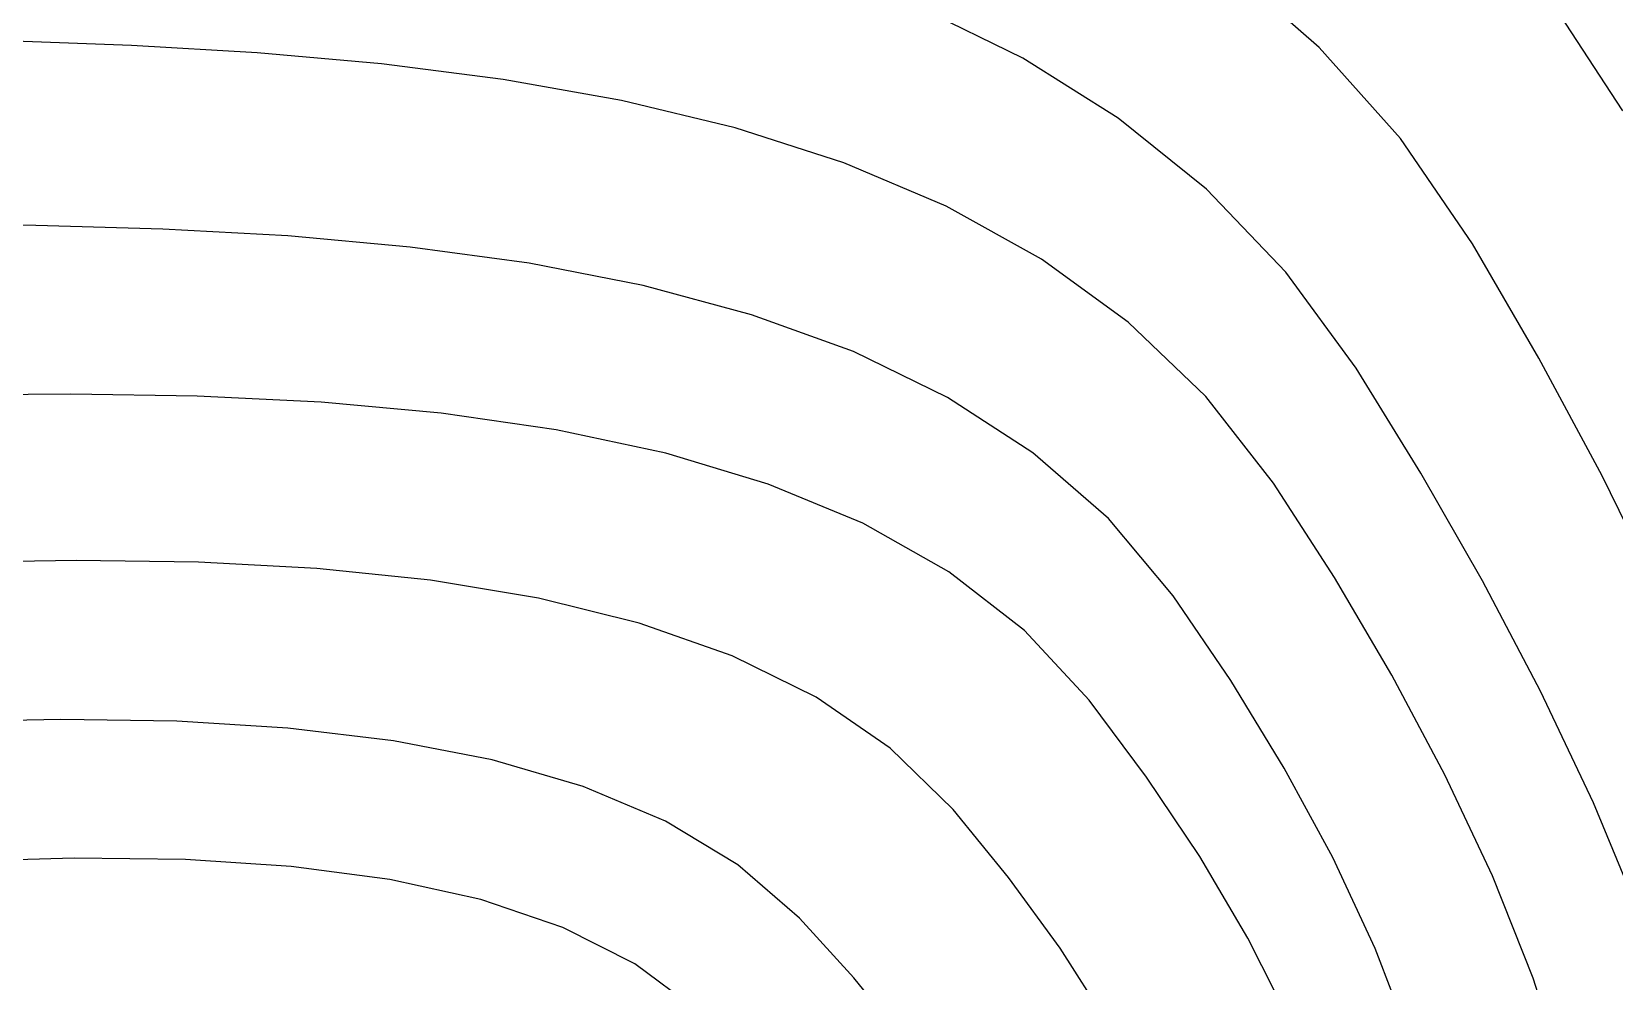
# Model space of a CAD drawing. Extents: x -607 to 1285, y -867 to 355.
# Drawn here: x 1023.7 to 1194.2, y -290.3 to -188 of the extents above; entities that cross this region are included whole.
import ezdxf

# ---------------------------------------------------------------- set-up
doc = ezdxf.new("R2010")
doc.units = 0
for name, color, linetype in [('0_10038', 7, 'CONTINUOUS'), ('0_9209', 7, 'CONTINUOUS'), ('0_9210', 7, 'CONTINUOUS'), ('0_9211', 7, 'CONTINUOUS'), ('0_9212', 7, 'CONTINUOUS'), ('0_9213', 7, 'CONTINUOUS'), ('0_9214', 7, 'CONTINUOUS'), ('0_9215', 7, 'CONTINUOUS'), ('0_9216', 7, 'CONTINUOUS'), ('0_9309', 7, 'CONTINUOUS'), ('0_9310', 7, 'CONTINUOUS'), ('0_9311', 7, 'CONTINUOUS'), ('0_9312', 7, 'CONTINUOUS'), ('0_9313', 7, 'CONTINUOUS'), ('0_9314', 7, 'CONTINUOUS'), ('0_9315', 7, 'CONTINUOUS'), ('0_9316', 7, 'CONTINUOUS'), ('0_9317', 7, 'CONTINUOUS'), ('0_9318', 7, 'CONTINUOUS'), ('0_9319', 7, 'CONTINUOUS'), ('0_9320', 7, 'CONTINUOUS'), ('0_9412', 7, 'CONTINUOUS'), ('0_9413', 7, 'CONTINUOUS'), ('0_9414', 7, 'CONTINUOUS'), ('0_9415', 7, 'CONTINUOUS'), ('0_9416', 7, 'CONTINUOUS'), ('0_9417', 7, 'CONTINUOUS'), ('0_9418', 7, 'CONTINUOUS'), ('0_9419', 7, 'CONTINUOUS'), ('0_9420', 7, 'CONTINUOUS'), ('0_9421', 7, 'CONTINUOUS'), ('0_9422', 7, 'CONTINUOUS'), ('0_9423', 7, 'CONTINUOUS'), ('0_9424', 7, 'CONTINUOUS'), ('0_9425', 7, 'CONTINUOUS'), ('0_9514', 7, 'CONTINUOUS'), ('0_9515', 7, 'CONTINUOUS'), ('0_9516', 7, 'CONTINUOUS'), ('0_9517', 7, 'CONTINUOUS'), ('0_9518', 7, 'CONTINUOUS'), ('0_9519', 7, 'CONTINUOUS'), ('0_9520', 7, 'CONTINUOUS'), ('0_9521', 7, 'CONTINUOUS'), ('0_9522', 7, 'CONTINUOUS'), ('0_9523', 7, 'CONTINUOUS'), ('0_9524', 7, 'CONTINUOUS'), ('0_9525', 7, 'CONTINUOUS'), ('0_9526', 7, 'CONTINUOUS'), ('0_9527', 7, 'CONTINUOUS'), ('0_9528', 7, 'CONTINUOUS'), ('0_9529', 7, 'CONTINUOUS'), ('0_9617', 7, 'CONTINUOUS'), ('0_9618', 7, 'CONTINUOUS'), ('0_9619', 7, 'CONTINUOUS'), ('0_9620', 7, 'CONTINUOUS'), ('0_9621', 7, 'CONTINUOUS'), ('0_9622', 7, 'CONTINUOUS'), ('0_9623', 7, 'CONTINUOUS'), ('0_9624', 7, 'CONTINUOUS'), ('0_9625', 7, 'CONTINUOUS'), ('0_9626', 7, 'CONTINUOUS'), ('0_9627', 7, 'CONTINUOUS'), ('0_9628', 7, 'CONTINUOUS'), ('0_9629', 7, 'CONTINUOUS'), ('0_9630', 7, 'CONTINUOUS'), ('0_9631', 7, 'CONTINUOUS'), ('0_9632', 7, 'CONTINUOUS'), ('0_9633', 7, 'CONTINUOUS'), ('0_9634', 7, 'CONTINUOUS'), ('0_9719', 7, 'CONTINUOUS'), ('0_9720', 7, 'CONTINUOUS'), ('0_9721', 7, 'CONTINUOUS'), ('0_9722', 7, 'CONTINUOUS'), ('0_9723', 7, 'CONTINUOUS'), ('0_9724', 7, 'CONTINUOUS'), ('0_9725', 7, 'CONTINUOUS'), ('0_9726', 7, 'CONTINUOUS'), ('0_9727', 7, 'CONTINUOUS'), ('0_9728', 7, 'CONTINUOUS'), ('0_9729', 7, 'CONTINUOUS'), ('0_9730', 7, 'CONTINUOUS'), ('0_9731', 7, 'CONTINUOUS'), ('0_9732', 7, 'CONTINUOUS'), ('0_9733', 7, 'CONTINUOUS'), ('0_9734', 7, 'CONTINUOUS'), ('0_9735', 7, 'CONTINUOUS'), ('0_9736', 7, 'CONTINUOUS'), ('0_9737', 7, 'CONTINUOUS'), ('0_9824', 7, 'CONTINUOUS'), ('0_9825', 7, 'CONTINUOUS'), ('0_9826', 7, 'CONTINUOUS'), ('0_9827', 7, 'CONTINUOUS'), ('0_9828', 7, 'CONTINUOUS'), ('0_9829', 7, 'CONTINUOUS'), ('0_9830', 7, 'CONTINUOUS'), ('0_9831', 7, 'CONTINUOUS'), ('0_9832', 7, 'CONTINUOUS'), ('0_9833', 7, 'CONTINUOUS'), ('0_9834', 7, 'CONTINUOUS'), ('0_9930', 7, 'CONTINUOUS'), ('0_9931', 7, 'CONTINUOUS'), ('0_9932', 7, 'CONTINUOUS'), ('0_9933', 7, 'CONTINUOUS'), ('0_9934', 7, 'CONTINUOUS'), ('0_9935', 7, 'CONTINUOUS'), ('0_9936', 7, 'CONTINUOUS')]:
    doc.layers.add(name, color=color, linetype=linetype)

msp = doc.modelspace()

# ---------------------------------------------------------------- linework, layer by layer
at = {"layer": '0_10038'}
msp.add_polyline3d([(1195.133, -196.575, -2560.6882), (1187.1333, -184.2812, -2574.581)], dxfattribs=at)
at = {"layer": '0_9209'}
msp.add_polyline3d([(1095.2754, -293.3494, -2548.7815), (1088.7047, -288.4409, -2561.3464)], dxfattribs=at)
at = {"layer": '0_9210'}
msp.add_polyline3d([(1088.7047, -288.4409, -2561.3464), (1080.9507, -284.5278, -2574.7983)], dxfattribs=at)
at = {"layer": '0_9211'}
msp.add_polyline3d([(1080.9507, -284.5278, -2574.7983), (1072.1244, -281.5293, -2589.0452)], dxfattribs=at)
at = {"layer": '0_9212'}
msp.add_polyline3d([(1072.1244, -281.5293, -2589.0452), (1062.3363, -279.3648, -2603.9946)], dxfattribs=at)
at = {"layer": '0_9213'}
msp.add_polyline3d([(1062.3363, -279.3648, -2603.9946), (1051.6975, -277.9535, -2619.5547)], dxfattribs=at)
at = {"layer": '0_9214'}
msp.add_polyline3d([(1051.6975, -277.9535, -2619.5547), (1040.3186, -277.2151, -2635.6326)], dxfattribs=at)
at = {"layer": '0_9215'}
msp.add_polyline3d([(1040.3186, -277.2151, -2635.6326), (1028.3102, -277.0686, -2652.1365)], dxfattribs=at)
at = {"layer": '0_9216'}
msp.add_polyline3d([(1028.3102, -277.0686, -2652.1365), (1015.7833, -277.4337, -2668.974)], dxfattribs=at)
at = {"layer": '0_9309'}
msp.add_polyline3d([(1117.7379, -296.6425, -2530.6465), (1112.287, -289.9615, -2542.4495)], dxfattribs=at)
at = {"layer": '0_9310'}
msp.add_polyline3d([(1112.287, -289.9615, -2542.4495), (1106.4353, -283.531, -2554.6116)], dxfattribs=at)
at = {"layer": '0_9311'}
msp.add_polyline3d([(1106.4353, -283.531, -2554.6116), (1106.4353, -283.5312, -2554.6116)], dxfattribs=at)
at = {"layer": '0_9312'}
msp.add_polyline3d([(1106.4353, -283.5312, -2554.6116), (1099.8015, -277.7875, -2567.3386)], dxfattribs=at)
at = {"layer": '0_9313'}
msp.add_polyline3d([(1099.8015, -277.7875, -2567.3386), (1092.0033, -273.088, -2580.8923)], dxfattribs=at)
at = {"layer": '0_9314'}
msp.add_polyline3d([(1092.0033, -273.088, -2580.8923), (1083.1497, -269.3492, -2595.185)], dxfattribs=at)
at = {"layer": '0_9315'}
msp.add_polyline3d([(1083.1497, -269.3492, -2595.185), (1073.3499, -266.4867, -2610.1301)], dxfattribs=at)
at = {"layer": '0_9316'}
msp.add_polyline3d([(1073.3499, -266.4867, -2610.1301), (1062.7131, -264.4171, -2625.6401)], dxfattribs=at)
at = {"layer": '0_9317'}
msp.add_polyline3d([(1062.7131, -264.4171, -2625.6401), (1051.3489, -263.0563, -2641.6282)], dxfattribs=at)
at = {"layer": '0_9318'}
msp.add_polyline3d([(1051.3489, -263.0563, -2641.6282), (1039.3661, -262.3201, -2658.0068)], dxfattribs=at)
at = {"layer": '0_9319'}
msp.add_polyline3d([(1039.3661, -262.3201, -2658.0068), (1026.874, -262.1251, -2674.689)], dxfattribs=at)
at = {"layer": '0_9320'}
msp.add_polyline3d([(1026.874, -262.1251, -2674.689), (1013.9821, -262.3872, -2691.5874)], dxfattribs=at)
at = {"layer": '0_9412'}
msp.add_polyline3d([(1139.498, -294.6007, -2517.603), (1134.5092, -286.7712, -2529.0474)], dxfattribs=at)
at = {"layer": '0_9413'}
msp.add_polyline3d([(1134.5092, -286.7712, -2529.0474), (1128.9756, -279.1674, -2541.0479)], dxfattribs=at)
at = {"layer": '0_9414'}
msp.add_polyline3d([(1128.9756, -279.1674, -2541.0479), (1123.0068, -271.8312, -2553.436)], dxfattribs=at)
at = {"layer": '0_9415'}
msp.add_polyline3d([(1123.0068, -271.8312, -2553.436), (1123.0068, -271.8309, -2553.436)], dxfattribs=at)
at = {"layer": '0_9416'}
msp.add_polyline3d([(1123.0068, -271.8309, -2553.436), (1116.2252, -265.229, -2566.3992)], dxfattribs=at)
at = {"layer": '0_9417'}
msp.add_polyline3d([(1116.2252, -265.229, -2566.3992), (1108.2542, -259.7399, -2580.1777)], dxfattribs=at)
at = {"layer": '0_9418'}
msp.add_polyline3d([(1108.2542, -259.7399, -2580.1777), (1099.2053, -255.2745, -2594.686)], dxfattribs=at)
at = {"layer": '0_9419'}
msp.add_polyline3d([(1099.2053, -255.2745, -2594.686), (1089.1902, -251.7445, -2609.8372)], dxfattribs=at)
at = {"layer": '0_9420'}
msp.add_polyline3d([(1089.1902, -251.7445, -2609.8372), (1078.3203, -249.0607, -2625.5444)], dxfattribs=at)
at = {"layer": '0_9421'}
msp.add_polyline3d([(1078.3203, -249.0607, -2625.5444), (1066.7073, -247.1343, -2641.7217)], dxfattribs=at)
at = {"layer": '0_9422'}
msp.add_polyline3d([(1066.7073, -247.1343, -2641.7217), (1054.4628, -245.8767, -2658.2822)], dxfattribs=at)
at = {"layer": '0_9423'}
msp.add_polyline3d([(1054.4628, -245.8767, -2658.2822), (1041.6982, -245.199, -2675.1394)], dxfattribs=at)
at = {"layer": '0_9424'}
msp.add_polyline3d([(1041.6982, -245.199, -2675.1394), (1028.5251, -245.0123, -2692.207)], dxfattribs=at)
at = {"layer": '0_9425'}
msp.add_polyline3d([(1028.5251, -245.0123, -2692.207), (1015.0554, -245.2279, -2709.3982)], dxfattribs=at)
at = {"layer": '0_9514'}
msp.add_polyline3d([(1159.2877, -294.684, -2505.9485), (1154.753, -285.7003, -2517.0103)], dxfattribs=at)
at = {"layer": '0_9515'}
msp.add_polyline3d([(1154.753, -285.7003, -2517.0103), (1149.5615, -276.8982, -2528.785)], dxfattribs=at)
at = {"layer": '0_9516'}
msp.add_polyline3d([(1149.5615, -276.8982, -2528.785), (1143.8251, -268.3285, -2541.1013)], dxfattribs=at)
at = {"layer": '0_9517'}
msp.add_polyline3d([(1143.8251, -268.3285, -2541.1013), (1137.6559, -260.0427, -2553.7886)], dxfattribs=at)
at = {"layer": '0_9518'}
msp.add_polyline3d([(1137.6559, -260.0427, -2553.7886), (1137.6558, -260.043, -2553.7886)], dxfattribs=at)
at = {"layer": '0_9519'}
msp.add_polyline3d([(1137.6558, -260.043, -2553.7886), (1130.6783, -252.54, -2567.017)], dxfattribs=at)
at = {"layer": '0_9520'}
msp.add_polyline3d([(1130.6783, -252.54, -2567.017), (1122.5165, -246.2225, -2581.0159)], dxfattribs=at)
at = {"layer": '0_9521'}
msp.add_polyline3d([(1122.5165, -246.2225, -2581.0159), (1113.2816, -240.9965, -2595.7017)], dxfattribs=at)
at = {"layer": '0_9522'}
msp.add_polyline3d([(1113.2816, -240.9965, -2595.7017), (1103.0852, -236.7675, -2610.9917)], dxfattribs=at)
at = {"layer": '0_9523'}
msp.add_polyline3d([(1103.0852, -236.7675, -2610.9917), (1092.0385, -233.4419, -2626.8035)], dxfattribs=at)
at = {"layer": '0_9524'}
msp.add_polyline3d([(1092.0385, -233.4419, -2626.8035), (1080.2528, -230.9253, -2643.054)], dxfattribs=at)
at = {"layer": '0_9525'}
msp.add_polyline3d([(1080.2528, -230.9253, -2643.054), (1067.8397, -229.124, -2659.66)], dxfattribs=at)
at = {"layer": '0_9526'}
msp.add_polyline3d([(1067.8397, -229.124, -2659.66), (1054.9103, -227.9436, -2676.539)], dxfattribs=at)
at = {"layer": '0_9527'}
msp.add_polyline3d([(1054.9103, -227.9436, -2676.539), (1041.576, -227.2904, -2693.6082)], dxfattribs=at)
at = {"layer": '0_9528'}
msp.add_polyline3d([(1041.576, -227.2904, -2693.6082), (1027.9485, -227.0702, -2710.7847)], dxfattribs=at)
at = {"layer": '0_9529'}
msp.add_polyline3d([(1027.9485, -227.0702, -2710.7847), (1014.1387, -227.189, -2727.9854)], dxfattribs=at)
at = {"layer": '0_9617'}
msp.add_polyline3d([(1172.27, -296.7175, -2501.6992), (1168.459, -286.8048, -2511.8875)], dxfattribs=at)
at = {"layer": '0_9618'}
msp.add_polyline3d([(1168.459, -286.8048, -2511.8875), (1163.8862, -276.9999, -2522.942)], dxfattribs=at)
at = {"layer": '0_9619'}
msp.add_polyline3d([(1163.8862, -276.9999, -2522.942), (1158.6625, -267.3611, -2534.6958)], dxfattribs=at)
at = {"layer": '0_9620'}
msp.add_polyline3d([(1158.6625, -267.3611, -2534.6958), (1152.898, -257.9459, -2546.9827)], dxfattribs=at)
at = {"layer": '0_9621'}
msp.add_polyline3d([(1152.898, -257.9459, -2546.9827), (1146.703, -248.8124, -2559.6355)], dxfattribs=at)
at = {"layer": '0_9622'}
msp.add_polyline3d([(1146.703, -248.8124, -2559.6355), (1146.7029, -248.8125, -2559.6355)], dxfattribs=at)
at = {"layer": '0_9623'}
msp.add_polyline3d([(1146.7029, -248.8125, -2559.6355), (1139.715, -240.4869, -2572.8013)], dxfattribs=at)
at = {"layer": '0_9624'}
msp.add_polyline3d([(1139.715, -240.4869, -2572.8013), (1131.5703, -233.3922, -2586.6855)], dxfattribs=at)
at = {"layer": '0_9625'}
msp.add_polyline3d([(1131.5703, -233.3922, -2586.6855), (1122.378, -227.4315, -2601.21)], dxfattribs=at)
at = {"layer": '0_9626'}
msp.add_polyline3d([(1122.378, -227.4315, -2601.21), (1112.247, -222.5076, -2616.2961)], dxfattribs=at)
at = {"layer": '0_9627'}
msp.add_polyline3d([(1112.247, -222.5076, -2616.2961), (1101.2863, -218.5237, -2631.866)], dxfattribs=at)
at = {"layer": '0_9628'}
msp.add_polyline3d([(1101.2863, -218.5237, -2631.866), (1089.6047, -215.3823, -2647.841)], dxfattribs=at)
at = {"layer": '0_9629'}
msp.add_polyline3d([(1089.6047, -215.3823, -2647.841), (1077.3114, -212.9869, -2664.1433)], dxfattribs=at)
at = {"layer": '0_9630'}
msp.add_polyline3d([(1077.3114, -212.9869, -2664.1433), (1064.5153, -211.2404, -2680.694)], dxfattribs=at)
at = {"layer": '0_9631'}
msp.add_polyline3d([(1064.5153, -211.2404, -2680.694), (1051.3252, -210.0455, -2697.4153)], dxfattribs=at)
at = {"layer": '0_9632'}
msp.add_polyline3d([(1051.3252, -210.0455, -2697.4153), (1037.8502, -209.3055, -2714.2288)], dxfattribs=at)
at = {"layer": '0_9633'}
msp.add_polyline3d([(1037.8502, -209.3055, -2714.2288), (1024.1992, -208.9235, -2731.056)], dxfattribs=at)
at = {"layer": '0_9634'}
msp.add_polyline3d([(1024.1992, -208.9235, -2731.056), (1010.4813, -208.802, -2747.8186)], dxfattribs=at)
at = {"layer": '0_9719'}
msp.add_polyline3d([(1188.9917, -301.0115, -2491.7473), (1185.4596, -289.979, -2501.686)], dxfattribs=at)
at = {"layer": '0_9720'}
msp.add_polyline3d([(1185.4596, -289.979, -2501.686), (1181.081, -278.9791, -2512.6108)], dxfattribs=at)
at = {"layer": '0_9721'}
msp.add_polyline3d([(1181.081, -278.9791, -2512.6108), (1175.9768, -268.0793, -2524.3435)], dxfattribs=at)
at = {"layer": '0_9722'}
msp.add_polyline3d([(1175.9768, -268.0793, -2524.3435), (1170.2671, -257.3475, -2536.7063)], dxfattribs=at)
at = {"layer": '0_9723'}
msp.add_polyline3d([(1170.2671, -257.3475, -2536.7063), (1164.0728, -246.8508, -2549.521)], dxfattribs=at)
at = {"layer": '0_9724'}
msp.add_polyline3d([(1164.0728, -246.8508, -2549.521), (1157.5139, -236.657, -2562.6096)], dxfattribs=at)
at = {"layer": '0_9725'}
msp.add_polyline3d([(1157.5139, -236.657, -2562.6096), (1157.5139, -236.6572, -2562.6096)], dxfattribs=at)
at = {"layer": '0_9726'}
msp.add_polyline3d([(1157.5139, -236.6572, -2562.6096), (1150.233, -227.3312, -2576.1016)], dxfattribs=at)
at = {"layer": '0_9727'}
msp.add_polyline3d([(1150.233, -227.3312, -2576.1016), (1141.8608, -219.324, -2590.1995)], dxfattribs=at)
at = {"layer": '0_9728'}
msp.add_polyline3d([(1141.8608, -219.324, -2590.1995), (1132.5012, -212.5321, -2604.834)], dxfattribs=at)
at = {"layer": '0_9729'}
msp.add_polyline3d([(1132.5012, -212.5321, -2604.834), (1122.2576, -206.8522, -2619.9368)], dxfattribs=at)
at = {"layer": '0_9730'}
msp.add_polyline3d([(1122.2576, -206.8522, -2619.9368), (1111.2335, -202.1805, -2635.4385)], dxfattribs=at)
at = {"layer": '0_9731'}
msp.add_polyline3d([(1111.2335, -202.1805, -2635.4385), (1099.5327, -198.4141, -2651.2703)], dxfattribs=at)
at = {"layer": '0_9732'}
msp.add_polyline3d([(1099.5327, -198.4141, -2651.2703), (1087.259, -195.4491, -2667.3635)], dxfattribs=at)
at = {"layer": '0_9733'}
msp.add_polyline3d([(1087.259, -195.4491, -2667.3635), (1074.5156, -193.1823, -2683.6494)], dxfattribs=at)
at = {"layer": '0_9734'}
msp.add_polyline3d([(1074.5156, -193.1823, -2683.6494), (1061.4065, -191.51, -2700.0586)], dxfattribs=at)
at = {"layer": '0_9735'}
msp.add_polyline3d([(1061.4065, -191.51, -2700.0586), (1048.0354, -190.329, -2716.5225)], dxfattribs=at)
at = {"layer": '0_9736'}
msp.add_polyline3d([(1048.0354, -190.329, -2716.5225), (1034.5054, -189.5356, -2732.9722)], dxfattribs=at)
at = {"layer": '0_9737'}
msp.add_polyline3d([(1034.5054, -189.5356, -2732.9722), (1020.9206, -189.0265, -2749.3386)], dxfattribs=at)
at = {"layer": '0_9824'}
msp.add_polyline3d([(1197.003, -283.2404, -2502.854), (1191.9739, -271.1096, -2514.5398)], dxfattribs=at)
at = {"layer": '0_9825'}
msp.add_polyline3d([(1191.9739, -271.1096, -2514.5398), (1186.2684, -259.0726, -2526.9614)], dxfattribs=at)
at = {"layer": '0_9826'}
msp.add_polyline3d([(1186.2684, -259.0726, -2526.9614), (1180.0192, -247.207, -2539.9282)], dxfattribs=at)
at = {"layer": '0_9827'}
msp.add_polyline3d([(1180.0192, -247.207, -2539.9282), (1173.3584, -235.5902, -2553.25)], dxfattribs=at)
at = {"layer": '0_9828'}
msp.add_polyline3d([(1173.3584, -235.5902, -2553.25), (1166.4186, -224.2997, -2566.736)], dxfattribs=at)
at = {"layer": '0_9829'}
msp.add_polyline3d([(1166.4186, -224.2997, -2566.736), (1166.4186, -224.2999, -2566.736)], dxfattribs=at)
at = {"layer": '0_9830'}
msp.add_polyline3d([(1166.4186, -224.2999, -2566.736), (1158.848, -213.9414, -2580.4993)], dxfattribs=at)
at = {"layer": '0_9831'}
msp.add_polyline3d([(1158.848, -213.9414, -2580.4993), (1150.2714, -204.9946, -2594.741)], dxfattribs=at)
at = {"layer": '0_9832'}
msp.add_polyline3d([(1150.2714, -204.9946, -2594.741), (1140.7852, -197.3495, -2609.403)], dxfattribs=at)
at = {"layer": '0_9833'}
msp.add_polyline3d([(1140.7852, -197.3495, -2609.403), (1130.486, -190.8958, -2624.427)], dxfattribs=at)
at = {"layer": '0_9834'}
msp.add_polyline3d([(1130.486, -190.8958, -2624.427), (1119.4705, -185.5231, -2639.7551)], dxfattribs=at)
at = {"layer": '0_9930'}
msp.add_polyline3d([(1199.2788, -248.8307, -2526.1091), (1192.9066, -235.8821, -2539.1)], dxfattribs=at)
at = {"layer": '0_9931'}
msp.add_polyline3d([(1192.9066, -235.8821, -2539.1), (1186.0898, -223.2033, -2552.471)], dxfattribs=at)
at = {"layer": '0_9932'}
msp.add_polyline3d([(1186.0898, -223.2033, -2552.471), (1178.9542, -210.8827, -2566.0403)], dxfattribs=at)
at = {"layer": '0_9933'}
msp.add_polyline3d([(1178.9542, -210.8827, -2566.0403), (1178.9541, -210.8831, -2566.0403)], dxfattribs=at)
at = {"layer": '0_9934'}
msp.add_polyline3d([(1178.9541, -210.8831, -2566.0403), (1171.1799, -199.5603, -2579.8816)], dxfattribs=at)
at = {"layer": '0_9935'}
msp.add_polyline3d([(1171.1799, -199.5603, -2579.8816), (1162.4269, -189.7372, -2594.153)], dxfattribs=at)
at = {"layer": '0_9936'}
msp.add_polyline3d([(1162.4269, -189.7372, -2594.153), (1152.7892, -181.2971, -2608.8008)], dxfattribs=at)

doc.saveas('drawing.dxf')
